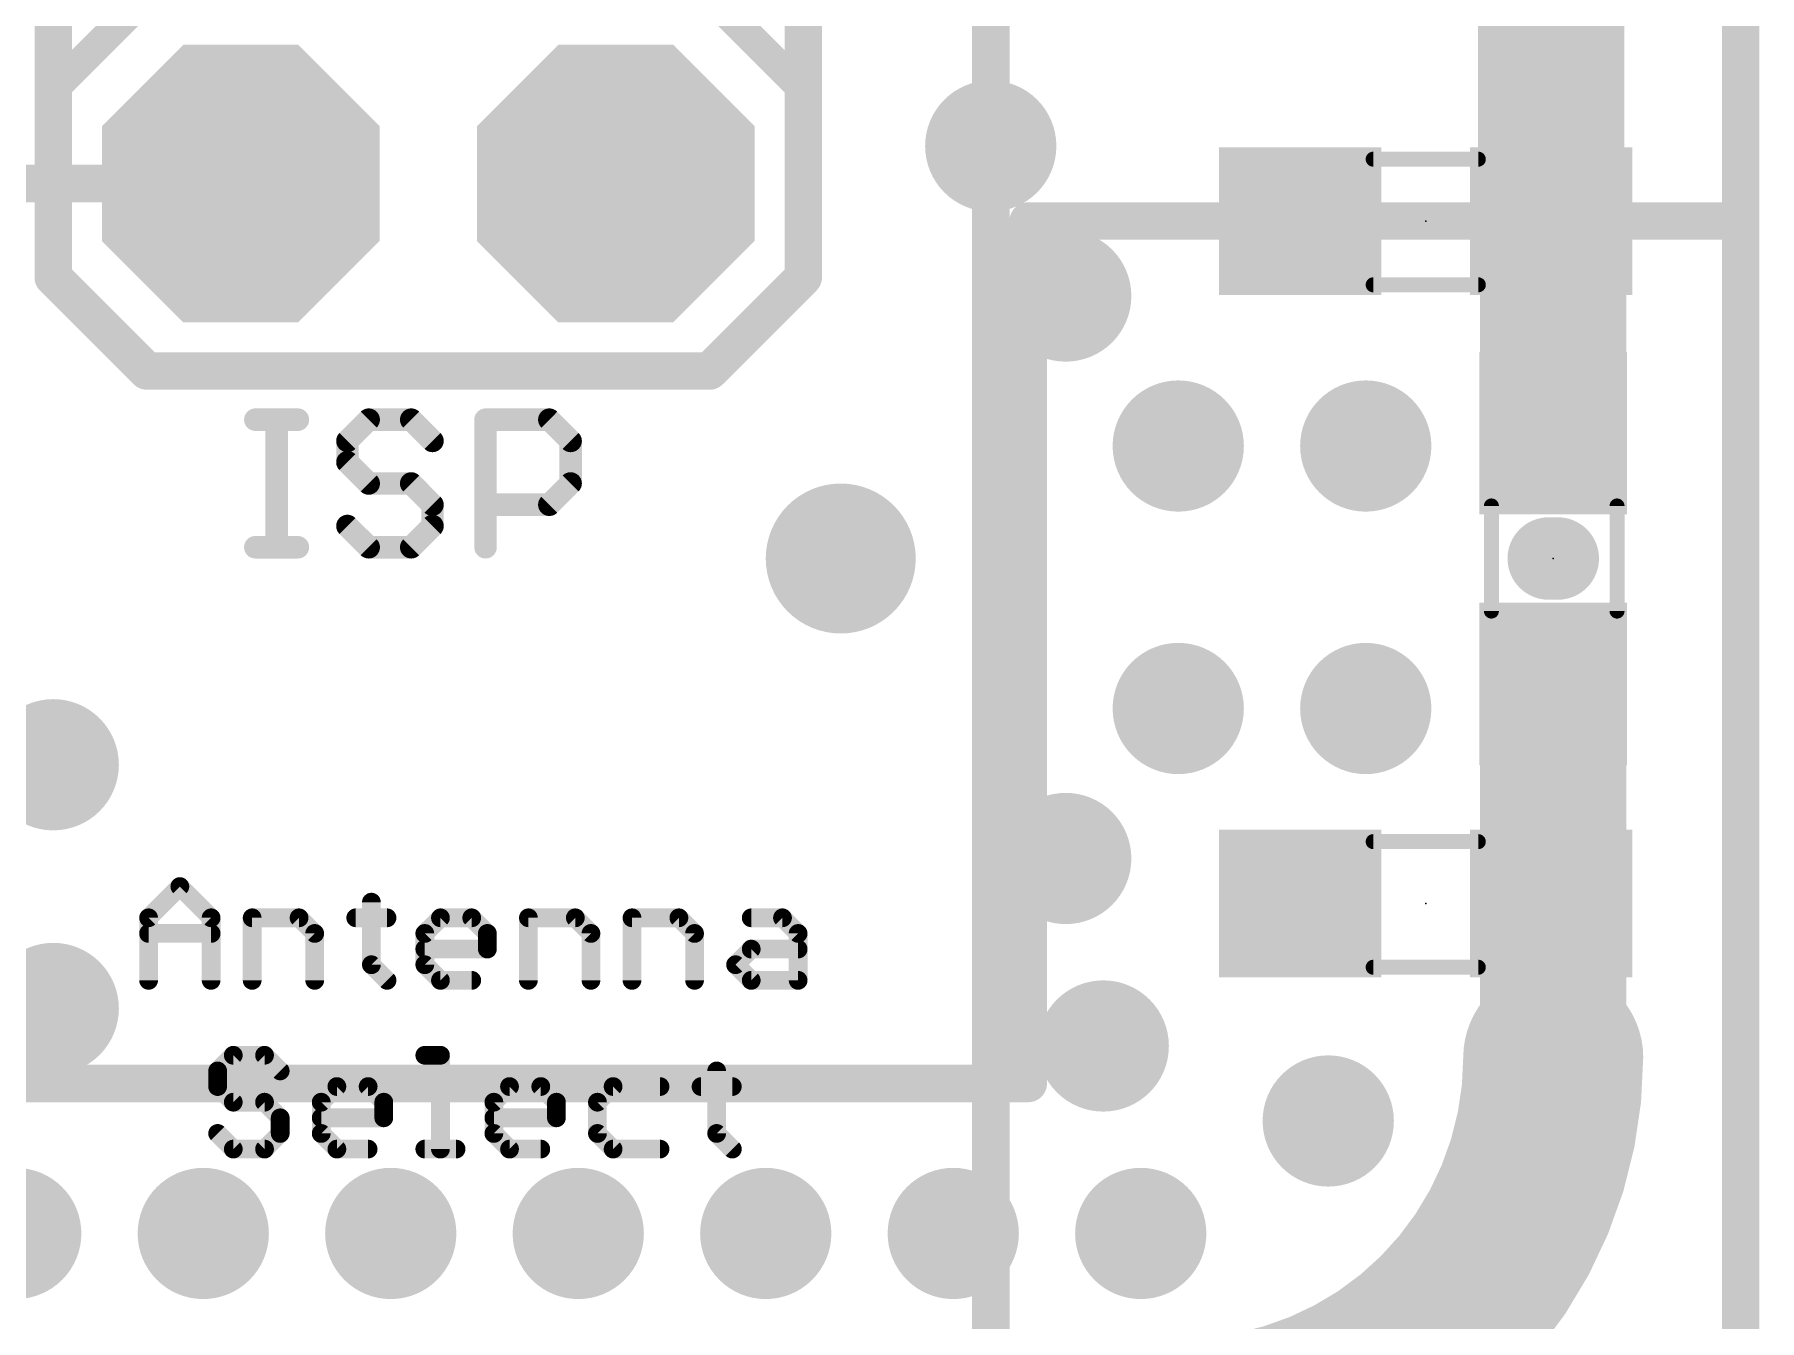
# Model space of a CAD drawing. Extents: x -20 to 87, y -17 to 53.
# Drawn here: x 53.21 to 64.9, y 17.7 to 26.41 of the extents above; entities that cross this region are included whole.
import ezdxf

# ---------------------------------------------------------------- set-up
doc = ezdxf.new("R2010")
doc.units = 0
for name, color, linetype in [('1', 12, 'CONTINUOUS'), ('16', 132, 'CONTINUOUS'), ('17', 110, 'CONTINUOUS'), ('18', 110, 'CONTINUOUS'), ('20', 53, 'CONTINUOUS'), ('21', 41, 'CONTINUOUS'), ('23', 53, 'CONTINUOUS'), ('51', 53, 'CONTINUOUS')]:
    doc.layers.add(name, color=color, linetype=linetype)

# ---------------------------------------------------------------- blocks, each defined once
blk = doc.blocks.new('RECT')
blk.add_solid([(-0.5, -0.5), (0.5, -0.5), (-0.5, 0.5), (0.5, 0.5)])
blk = doc.blocks.new('OCTAGONP')
at = {"const_width": 0.5}
blk.add_lwpolyline([(-0.25, -0.1036), (-0.25, 0.1036), (-0.1036, 0.25), (0.1036, 0.25), (0.25, 0.1036), (0.25, -0.1036), (0.1036, -0.25), (-0.1036, -0.25), (-0.25, -0.1036), (-0.25, 0.1036)], dxfattribs=at)
blk = doc.blocks.new('ROUNDV')
at = {"const_width": 0.5}
blk.add_lwpolyline([(0, -0.25, 1), (0, 0.25, 1), (0, -0.25)], format="xyb", dxfattribs=at)

msp = doc.modelspace()

# ---------------------------------------------------------------- linework, layer by layer
at = {"layer": '1'}
for points, const_width in [([(64.77, 50.8), (64.77, 7.62)], 0.254), ([(63.4864, 25.146), (63.4864, 27.7364)], 0.9906), ([(63.5, 25.1324), (63.4864, 25.146)], 0.9906), ([(63.5, 23.71), (63.5, 25.1324)], 0.9906), ([(64.77, 25.146), (59.944, 25.146)], 0.254), ([(59.944, 25.146), (59.944, 19.304)], 0.254), ([(64.77, 8.89), (64.77, 25.146)], 0.254), ([(63.5, 22.01), (63.5, 20.5368)], 0.9906), ([(63.5, 20.5368), (63.4864, 20.5232)], 0.9906), ([(63.5, 20.5096), (63.4864, 20.5232)], 0.9906), ([(63.5, 19.4818), (63.5, 20.5096)], 0.9906), ([(59.944, 19.304), (52.578, 19.304)], 0.254)]:
    msp.add_lwpolyline(points, dxfattribs=dict(at, const_width=const_width))
for points, const_width in [([(63.6615, 25.3211, 1), (63.3113, 24.9709)], 0.4953), ([(63.7477, 25.1324, 1), (63.2523, 25.1324)], 0.4953), ([(63.3249, 24.9573, 1), (63.6751, 25.3075)], 0.4953), ([(63.2388, 25.146, 1), (63.7341, 25.146)], 0.4953), ([(59.944, 25.2095, 1), (59.944, 25.0825)], 0.127), ([(60.0075, 25.146, 1), (59.8805, 25.146)], 0.127), ([(64.8335, 25.146, 1), (64.7065, 25.146)], 0.127), ([(64.77, 25.0825, 1), (64.77, 25.2095)], 0.127), ([(63.2523, 23.71, 1), (63.7477, 23.71)], 0.4953), ([(63.7477, 22.01, 1), (63.2523, 22.01)], 0.4953), ([(63.6751, 20.3617, 1), (63.3249, 20.7119)], 0.4953), ([(63.6615, 20.6983, 1), (63.3113, 20.3481)], 0.4953), ([(63.3113, 20.6983, 1), (63.6615, 20.3481)], 0.4953), ([(63.7477, 20.5096, 1), (63.2523, 20.5096)], 0.4953), ([(63.3249, 20.3345, 1), (63.6751, 20.6847)], 0.4953), ([(63.2523, 20.5368, 1), (63.7477, 20.5368)], 0.4953), ([(60.9854, 16.9672, 0.4142), (63.5, 19.4818)], 1.2192), ([(63.8048, 19.4818, 1), (63.1952, 19.4818)], 0.6096), ([(63.2523, 19.4818, 1), (63.7477, 19.4818)], 0.4953), ([(59.944, 19.2405, 1), (59.944, 19.3675)], 0.127), ([(59.8805, 19.304, 1), (60.0075, 19.304)], 0.127)]:
    msp.add_lwpolyline(points, format="xyb", dxfattribs=dict(at, const_width=const_width))
at = {"layer": '16', "const_width": 0.254}
for points in [[(64.77, 50.8), (64.77, 7.62)], [(50.8, 25.4), (54.61, 25.4)]]:
    msp.add_lwpolyline(points, dxfattribs=at)
at = {"layer": '16', "const_width": 0.127}
msp.add_lwpolyline([(54.61, 25.3365, 1), (54.61, 25.4635)], format="xyb", dxfattribs=at)
at = {"layer": '20', "const_width": 0.2032}
msp.add_lwpolyline([(64.77, 50.8), (64.77, 7.62)], dxfattribs=at)
at = {"layer": '21'}
for points, const_width in [([(53.975, 26.67), (53.34, 26.035)], 0.2032), ([(57.785, 26.67), (58.42, 26.035)], 0.2032), ([(53.34, 26.035), (53.34, 24.765)], 0.2032), ([(58.42, 26.035), (58.42, 24.765)], 0.2032), ([(53.34, 24.765), (53.975, 24.13)], 0.2032), ([(58.42, 24.765), (57.785, 24.13)], 0.2032), ([(57.785, 24.13), (53.975, 24.13)], 0.2032), ([(54.7088, 23.8005), (54.997, 23.8005)], 0.1524), ([(54.8529, 22.9362), (54.8529, 23.8005)], 0.1524), ([(55.4766, 23.8005), (55.3325, 23.6565)], 0.1524), ([(55.7647, 23.8005), (55.4766, 23.8005)], 0.1524), ([(55.9087, 23.6565), (55.7647, 23.8005)], 0.1524), ([(56.268, 22.9362), (56.268, 23.8005)], 0.1524), ([(56.268, 23.8005), (56.7002, 23.8005)], 0.1524), ([(56.7002, 23.8005), (56.8443, 23.6565)], 0.1524), ([(55.3325, 23.6565), (55.3325, 23.5124)], 0.1524), ([(56.8443, 23.6565), (56.8443, 23.3684)], 0.1524), ([(55.3325, 23.5124), (55.4766, 23.3684)], 0.1524), ([(55.4766, 23.3684), (55.7647, 23.3684)], 0.1524), ([(55.7647, 23.3684), (55.9087, 23.2243)], 0.1524), ([(56.8443, 23.3684), (56.7002, 23.2243)], 0.1524), ([(55.9087, 23.2243), (55.9087, 23.0803)], 0.1524), ([(56.7002, 23.2243), (56.268, 23.2243)], 0.1524), ([(55.4766, 22.9362), (55.3325, 23.0803)], 0.1524), ([(55.9087, 23.0803), (55.7647, 22.9362)], 0.1524), ([(63.5305, 22.86), (63.4695, 22.86)], 0.5588), ([(54.7088, 22.9362), (54.997, 22.9362)], 0.1524), ([(55.7647, 22.9362), (55.4766, 22.9362)], 0.1524), ([(53.9857, 20.4262), (54.1975, 20.638)], 0.127), ([(54.1975, 20.638), (54.4094, 20.4262)], 0.127), ([(55.4949, 20.5321), (55.4949, 20.1084)], 0.127), ([(53.9857, 20.0025), (53.9857, 20.4262)], 0.127), ([(54.4094, 20.4262), (54.4094, 20.0025)], 0.127), ([(54.6873, 20.0025), (54.6873, 20.4262)], 0.127), ([(54.6873, 20.4262), (55.0051, 20.4262)], 0.127), ([(55.0051, 20.4262), (55.111, 20.3203)], 0.127), ([(55.389, 20.4262), (55.6008, 20.4262)], 0.127), ([(55.8567, 20.3203), (55.9627, 20.4262)], 0.127), ([(55.9627, 20.4262), (56.1745, 20.4262)], 0.127), ([(56.1745, 20.4262), (56.2804, 20.3203)], 0.127), ([(56.5584, 20.0025), (56.5584, 20.4262)], 0.127), ([(56.5584, 20.4262), (56.8761, 20.4262)], 0.127), ([(56.8761, 20.4262), (56.9821, 20.3203)], 0.127), ([(57.26, 20.0025), (57.26, 20.4262)], 0.127), ([(57.26, 20.4262), (57.5778, 20.4262)], 0.127), ([(57.5778, 20.4262), (57.6837, 20.3203)], 0.127), ([(58.0676, 20.4262), (58.2794, 20.4262)], 0.127), ([(58.2794, 20.4262), (58.3853, 20.3203)], 0.127), ([(53.9857, 20.3203), (54.4094, 20.3203)], 0.127), ([(55.111, 20.3203), (55.111, 20.0025)], 0.127), ([(55.8567, 20.1084), (55.8567, 20.3203)], 0.127), ([(56.2804, 20.3203), (56.2804, 20.2143)], 0.127), ([(56.9821, 20.3203), (56.9821, 20.0025)], 0.127), ([(57.6837, 20.3203), (57.6837, 20.0025)], 0.127), ([(58.3853, 20.3203), (58.3853, 20.0025)], 0.127), ([(56.2804, 20.2143), (55.8567, 20.2143)], 0.127), ([(57.9617, 20.1084), (58.0676, 20.2143)], 0.127), ([(58.0676, 20.2143), (58.3853, 20.2143)], 0.127), ([(55.4949, 20.1084), (55.6008, 20.0025)], 0.127), ([(55.9627, 20.0025), (55.8567, 20.1084)], 0.127), ([(58.0676, 20.0025), (57.9617, 20.1084)], 0.127), ([(56.1745, 20.0025), (55.9627, 20.0025)], 0.127), ([(58.3853, 20.0025), (58.0676, 20.0025)], 0.127), ([(54.5594, 19.495), (54.4535, 19.3891)], 0.127), ([(54.7712, 19.495), (54.5594, 19.495)], 0.127), ([(54.8772, 19.3891), (54.7712, 19.495)], 0.127), ([(55.8567, 19.495), (55.9627, 19.495)], 0.127), ([(55.9627, 19.495), (55.9627, 18.8595)], 0.127), ([(54.4535, 19.3891), (54.4535, 19.2832)], 0.127), ([(57.8337, 19.3891), (57.8337, 18.9654)], 0.127), ([(54.4535, 19.2832), (54.5594, 19.1773)], 0.127), ([(55.1551, 19.1773), (55.261, 19.2832)], 0.127), ([(55.261, 19.2832), (55.4729, 19.2832)], 0.127), ([(55.4729, 19.2832), (55.5788, 19.1773)], 0.127), ([(56.3245, 19.1773), (56.4304, 19.2832)], 0.127), ([(56.4304, 19.2832), (56.6423, 19.2832)], 0.127), ([(56.6423, 19.2832), (56.7482, 19.1773)], 0.127), ([(57.1321, 19.2832), (57.0261, 19.1773)], 0.127), ([(57.4498, 19.2832), (57.1321, 19.2832)], 0.127), ([(57.7278, 19.2832), (57.9396, 19.2832)], 0.127), ([(54.5594, 19.1773), (54.7712, 19.1773)], 0.127), ([(54.7712, 19.1773), (54.8772, 19.0713)], 0.127), ([(55.1551, 18.9654), (55.1551, 19.1773)], 0.127), ([(55.5788, 19.1773), (55.5788, 19.0713)], 0.127), ([(56.3245, 18.9654), (56.3245, 19.1773)], 0.127), ([(56.7482, 19.1773), (56.7482, 19.0713)], 0.127), ([(57.0261, 19.1773), (57.0261, 18.9654)], 0.127), ([(54.8772, 19.0713), (54.8772, 18.9654)], 0.127), ([(55.5788, 19.0713), (55.1551, 19.0713)], 0.127), ([(56.7482, 19.0713), (56.3245, 19.0713)], 0.127), ([(54.5594, 18.8595), (54.4535, 18.9654)], 0.127), ([(54.8772, 18.9654), (54.7712, 18.8595)], 0.127), ([(55.261, 18.8595), (55.1551, 18.9654)], 0.127), ([(56.4304, 18.8595), (56.3245, 18.9654)], 0.127), ([(57.0261, 18.9654), (57.1321, 18.8595)], 0.127), ([(57.8337, 18.9654), (57.9396, 18.8595)], 0.127), ([(54.7712, 18.8595), (54.5594, 18.8595)], 0.127), ([(55.4729, 18.8595), (55.261, 18.8595)], 0.127), ([(55.8567, 18.8595), (56.0686, 18.8595)], 0.127), ([(56.6423, 18.8595), (56.4304, 18.8595)], 0.127), ([(57.1321, 18.8595), (57.4498, 18.8595)], 0.127)]:
    msp.add_lwpolyline(points, dxfattribs=dict(at, const_width=const_width))
for points, const_width in [([(53.3908, 26.035, 1), (53.2892, 26.035)], 0.1016), ([(53.3041, 26.0709, 1), (53.3759, 25.9991)], 0.1016), ([(58.4708, 26.035, 1), (58.3692, 26.035)], 0.1016), ([(58.3841, 25.9991, 1), (58.4559, 26.0709)], 0.1016), ([(53.3759, 24.8009, 1), (53.3041, 24.7291)], 0.1016), ([(53.2892, 24.765, 1), (53.3908, 24.765)], 0.1016), ([(58.3692, 24.765, 1), (58.4708, 24.765)], 0.1016), ([(58.4559, 24.7291, 1), (58.3841, 24.8009)], 0.1016), ([(53.975, 24.1808, 1), (53.975, 24.0792)], 0.1016), ([(53.9391, 24.0941, 1), (54.0109, 24.1659)], 0.1016), ([(57.7491, 24.1659, 1), (57.8209, 24.0941)], 0.1016), ([(57.785, 24.0792, 1), (57.785, 24.1808)], 0.1016), ([(54.7088, 23.8386, 1), (54.7088, 23.7624)], 0.0762), ([(54.891, 23.8005, 1), (54.8148, 23.8005)], 0.0762), ([(54.997, 23.7624, 1), (54.997, 23.8386)], 0.0762), ([(55.4766, 23.8386, 1), (55.4766, 23.7624)], 0.0762), ([(55.5035, 23.7736, 1), (55.4496, 23.8275)], 0.0762), ([(55.7916, 23.8275, 1), (55.7377, 23.7736)], 0.0762), ([(55.7647, 23.7624, 1), (55.7647, 23.8386)], 0.0762), ([(56.3061, 23.8005, 1), (56.2299, 23.8005)], 0.0762), ([(56.268, 23.8386, 1), (56.268, 23.7624)], 0.0762), ([(56.7271, 23.8275, 1), (56.6733, 23.7736)], 0.0762), ([(56.7002, 23.7624, 1), (56.7002, 23.8386)], 0.0762), ([(55.3706, 23.6565, 1), (55.2944, 23.6565)], 0.0762), ([(55.3056, 23.6834, 1), (55.3595, 23.6295)], 0.0762), ([(55.8818, 23.6295, 1), (55.9357, 23.6834)], 0.0762), ([(56.8824, 23.6565, 1), (56.8062, 23.6565)], 0.0762), ([(56.8173, 23.6295, 1), (56.8712, 23.6834)], 0.0762), ([(55.3595, 23.5394, 1), (55.3056, 23.4855)], 0.0762), ([(55.2944, 23.5124, 1), (55.3706, 23.5124)], 0.0762), ([(55.4766, 23.4065, 1), (55.4766, 23.3303)], 0.0762), ([(55.4496, 23.3414, 1), (55.5035, 23.3953)], 0.0762), ([(55.7916, 23.3953, 1), (55.7377, 23.3414)], 0.0762), ([(55.7647, 23.3303, 1), (55.7647, 23.4065)], 0.0762), ([(56.8062, 23.3684, 1), (56.8824, 23.3684)], 0.0762), ([(56.8712, 23.3414, 1), (56.8173, 23.3953)], 0.0762), ([(55.9468, 23.2243, 1), (55.8706, 23.2243)], 0.0762), ([(55.8818, 23.1974, 1), (55.9357, 23.2513)], 0.0762), ([(56.268, 23.2624, 1), (56.268, 23.1862)], 0.0762), ([(56.6733, 23.2513, 1), (56.7271, 23.1974)], 0.0762), ([(56.7002, 23.1862, 1), (56.7002, 23.2624)], 0.0762), ([(55.3595, 23.1072, 1), (55.3056, 23.0533)], 0.0762), ([(55.9357, 23.0533, 1), (55.8818, 23.1072)], 0.0762), ([(63.4695, 22.9997, 1), (63.4695, 22.7203)], 0.2794), ([(63.5305, 22.7203, 1), (63.5305, 22.9997)], 0.2794), ([(55.8706, 23.0803, 1), (55.9468, 23.0803)], 0.0762), ([(54.7088, 22.9743, 1), (54.7088, 22.8981)], 0.0762), ([(54.8148, 22.9362, 1), (54.891, 22.9362)], 0.0762), ([(54.997, 22.8981, 1), (54.997, 22.9743)], 0.0762), ([(55.4766, 22.9743, 1), (55.4766, 22.8981)], 0.0762), ([(55.4496, 22.9093, 1), (55.5035, 22.9631)], 0.0762), ([(55.7377, 22.9631, 1), (55.7916, 22.9093)], 0.0762), ([(55.7647, 22.8981, 1), (55.7647, 22.9743)], 0.0762), ([(56.2299, 22.9362, 1), (56.3061, 22.9362)], 0.0762), ([(54.22, 20.6605, 1), (54.1751, 20.6156)], 0.0635), ([(54.22, 20.6156, 1), (54.1751, 20.6605)], 0.0635), ([(55.5267, 20.5321, 1), (55.4631, 20.5321)], 0.0635), ([(54.0175, 20.4262, 1), (53.954, 20.4262)], 0.0635), ([(53.9633, 20.4486, 1), (54.0082, 20.4037)], 0.0635), ([(54.4411, 20.4262, 1), (54.3776, 20.4262)], 0.0635), ([(54.3869, 20.4037, 1), (54.4318, 20.4486)], 0.0635), ([(54.7191, 20.4262, 1), (54.6556, 20.4262)], 0.0635), ([(54.6873, 20.4579, 1), (54.6873, 20.3944)], 0.0635), ([(55.0276, 20.4486, 1), (54.9827, 20.4037)], 0.0635), ([(55.0051, 20.3944, 1), (55.0051, 20.4579)], 0.0635), ([(55.389, 20.4579, 1), (55.389, 20.3944)], 0.0635), ([(55.6008, 20.3944, 1), (55.6008, 20.4579)], 0.0635), ([(55.9627, 20.4579, 1), (55.9627, 20.3944)], 0.0635), ([(55.9851, 20.4037, 1), (55.9402, 20.4486)], 0.0635), ([(56.197, 20.4486, 1), (56.1521, 20.4037)], 0.0635), ([(56.1745, 20.3944, 1), (56.1745, 20.4579)], 0.0635), ([(56.5901, 20.4262, 1), (56.5266, 20.4262)], 0.0635), ([(56.5584, 20.4579, 1), (56.5584, 20.3944)], 0.0635), ([(56.8986, 20.4486, 1), (56.8537, 20.4037)], 0.0635), ([(56.8761, 20.3944, 1), (56.8761, 20.4579)], 0.0635), ([(57.2918, 20.4262, 1), (57.2283, 20.4262)], 0.0635), ([(57.26, 20.4579, 1), (57.26, 20.3944)], 0.0635), ([(57.6002, 20.4486, 1), (57.5553, 20.4037)], 0.0635), ([(57.5778, 20.3944, 1), (57.5778, 20.4579)], 0.0635), ([(58.0676, 20.4579, 1), (58.0676, 20.3944)], 0.0635), ([(58.3019, 20.4486, 1), (58.257, 20.4037)], 0.0635), ([(58.2794, 20.3944, 1), (58.2794, 20.4579)], 0.0635), ([(53.9857, 20.352, 1), (53.9857, 20.2885)], 0.0635), ([(54.4094, 20.2885, 1), (54.4094, 20.352)], 0.0635), ([(55.1428, 20.3203, 1), (55.0793, 20.3203)], 0.0635), ([(55.0886, 20.2978, 1), (55.1335, 20.3427)], 0.0635), ([(55.8885, 20.3203, 1), (55.825, 20.3203)], 0.0635), ([(55.8343, 20.3427, 1), (55.8792, 20.2978)], 0.0635), ([(56.3122, 20.3203, 1), (56.2487, 20.3203)], 0.0635), ([(56.258, 20.2978, 1), (56.3029, 20.3427)], 0.0635), ([(57.0138, 20.3203, 1), (56.9503, 20.3203)], 0.0635), ([(56.9596, 20.2978, 1), (57.0045, 20.3427)], 0.0635), ([(57.7155, 20.3203, 1), (57.652, 20.3203)], 0.0635), ([(57.6613, 20.2978, 1), (57.7062, 20.3427)], 0.0635), ([(58.4171, 20.3203, 1), (58.3536, 20.3203)], 0.0635), ([(58.3629, 20.2978, 1), (58.4078, 20.3427)], 0.0635), ([(55.8567, 20.2461, 1), (55.8567, 20.1826)], 0.0635), ([(56.2487, 20.2143, 1), (56.3122, 20.2143)], 0.0635), ([(56.2804, 20.1826, 1), (56.2804, 20.2461)], 0.0635), ([(58.0676, 20.2461, 1), (58.0676, 20.1826)], 0.0635), ([(58.09, 20.1919, 1), (58.0451, 20.2368)], 0.0635), ([(58.3853, 20.1826, 1), (58.3853, 20.2461)], 0.0635), ([(55.4631, 20.1084, 1), (55.5267, 20.1084)], 0.0635), ([(55.5174, 20.1309, 1), (55.4724, 20.086)], 0.0635), ([(55.8792, 20.1309, 1), (55.8343, 20.086)], 0.0635), ([(55.825, 20.1084, 1), (55.8885, 20.1084)], 0.0635), ([(57.9841, 20.1309, 1), (57.9392, 20.086)], 0.0635), ([(57.9392, 20.1309, 1), (57.9841, 20.086)], 0.0635), ([(53.954, 20.0025, 1), (54.0175, 20.0025)], 0.0635), ([(54.3776, 20.0025, 1), (54.4411, 20.0025)], 0.0635), ([(54.6556, 20.0025, 1), (54.7191, 20.0025)], 0.0635), ([(55.0793, 20.0025, 1), (55.1428, 20.0025)], 0.0635), ([(55.5784, 19.98, 1), (55.6233, 20.025)], 0.0635), ([(55.9627, 20.0343, 1), (55.9627, 19.9708)], 0.0635), ([(55.9402, 19.98, 1), (55.9851, 20.025)], 0.0635), ([(56.1745, 19.9708, 1), (56.1745, 20.0343)], 0.0635), ([(56.5266, 20.0025, 1), (56.5901, 20.0025)], 0.0635), ([(56.9503, 20.0025, 1), (57.0138, 20.0025)], 0.0635), ([(57.2283, 20.0025, 1), (57.2918, 20.0025)], 0.0635), ([(57.652, 20.0025, 1), (57.7155, 20.0025)], 0.0635), ([(58.0676, 20.0343, 1), (58.0676, 19.9708)], 0.0635), ([(58.0451, 19.98, 1), (58.09, 20.025)], 0.0635), ([(58.3536, 20.0025, 1), (58.4171, 20.0025)], 0.0635), ([(58.3853, 19.9708, 1), (58.3853, 20.0343)], 0.0635), ([(54.5594, 19.5268, 1), (54.5594, 19.4633)], 0.0635), ([(54.5818, 19.4726, 1), (54.5369, 19.5175)], 0.0635), ([(54.7937, 19.5175, 1), (54.7488, 19.4726)], 0.0635), ([(54.7712, 19.4633, 1), (54.7712, 19.5268)], 0.0635), ([(55.8567, 19.5268, 1), (55.8567, 19.4633)], 0.0635), ([(55.9944, 19.495, 1), (55.9309, 19.495)], 0.0635), ([(55.9627, 19.4633, 1), (55.9627, 19.5268)], 0.0635), ([(54.4852, 19.3891, 1), (54.4217, 19.3891)], 0.0635), ([(54.431, 19.4116, 1), (54.4759, 19.3667)], 0.0635), ([(54.8547, 19.3667, 1), (54.8996, 19.4116)], 0.0635), ([(57.8654, 19.3891, 1), (57.8019, 19.3891)], 0.0635), ([(54.4217, 19.2832, 1), (54.4852, 19.2832)], 0.0635), ([(54.4759, 19.3056, 1), (54.431, 19.2607)], 0.0635), ([(55.261, 19.3149, 1), (55.261, 19.2514)], 0.0635), ([(55.2835, 19.2607, 1), (55.2386, 19.3056)], 0.0635), ([(55.4953, 19.3056, 1), (55.4504, 19.2607)], 0.0635), ([(55.4729, 19.2514, 1), (55.4729, 19.3149)], 0.0635), ([(56.4304, 19.3149, 1), (56.4304, 19.2514)], 0.0635), ([(56.4529, 19.2607, 1), (56.408, 19.3056)], 0.0635), ([(56.6647, 19.3056, 1), (56.6198, 19.2607)], 0.0635), ([(56.6423, 19.2514, 1), (56.6423, 19.3149)], 0.0635), ([(57.1321, 19.3149, 1), (57.1321, 19.2514)], 0.0635), ([(57.1545, 19.2607, 1), (57.1096, 19.3056)], 0.0635), ([(57.4498, 19.2514, 1), (57.4498, 19.3149)], 0.0635), ([(57.7278, 19.3149, 1), (57.7278, 19.2514)], 0.0635), ([(57.9396, 19.2514, 1), (57.9396, 19.3149)], 0.0635), ([(54.5594, 19.209, 1), (54.5594, 19.1455)], 0.0635), ([(54.5369, 19.1548, 1), (54.5818, 19.1997)], 0.0635), ([(54.7937, 19.1997, 1), (54.7488, 19.1548)], 0.0635), ([(54.7712, 19.1455, 1), (54.7712, 19.209)], 0.0635), ([(55.1869, 19.1773, 1), (55.1234, 19.1773)], 0.0635), ([(55.1326, 19.1997, 1), (55.1776, 19.1548)], 0.0635), ([(55.6105, 19.1773, 1), (55.547, 19.1773)], 0.0635), ([(55.5563, 19.1548, 1), (55.6012, 19.1997)], 0.0635), ([(56.3562, 19.1773, 1), (56.2927, 19.1773)], 0.0635), ([(56.302, 19.1997, 1), (56.3469, 19.1548)], 0.0635), ([(56.7799, 19.1773, 1), (56.7164, 19.1773)], 0.0635), ([(56.7257, 19.1548, 1), (56.7706, 19.1997)], 0.0635), ([(57.0579, 19.1773, 1), (56.9944, 19.1773)], 0.0635), ([(57.0037, 19.1997, 1), (57.0486, 19.1548)], 0.0635), ([(54.9089, 19.0713, 1), (54.8454, 19.0713)], 0.0635), ([(54.8547, 19.0489, 1), (54.8996, 19.0938)], 0.0635), ([(55.1551, 19.1031, 1), (55.1551, 19.0396)], 0.0635), ([(55.547, 19.0713, 1), (55.6105, 19.0713)], 0.0635), ([(55.5788, 19.0396, 1), (55.5788, 19.1031)], 0.0635), ([(56.3245, 19.1031, 1), (56.3245, 19.0396)], 0.0635), ([(56.7164, 19.0713, 1), (56.7799, 19.0713)], 0.0635), ([(56.7482, 19.0396, 1), (56.7482, 19.1031)], 0.0635), ([(54.4759, 18.9879, 1), (54.431, 18.943)], 0.0635), ([(54.8454, 18.9654, 1), (54.9089, 18.9654)], 0.0635), ([(54.8996, 18.943, 1), (54.8547, 18.9879)], 0.0635), ([(55.1776, 18.9879, 1), (55.1326, 18.943)], 0.0635), ([(55.1234, 18.9654, 1), (55.1869, 18.9654)], 0.0635), ([(56.2927, 18.9654, 1), (56.3562, 18.9654)], 0.0635), ([(56.3469, 18.9879, 1), (56.302, 18.943)], 0.0635), ([(56.9944, 18.9654, 1), (57.0579, 18.9654)], 0.0635), ([(57.0486, 18.9879, 1), (57.0037, 18.943)], 0.0635), ([(57.8561, 18.9879, 1), (57.8112, 18.943)], 0.0635), ([(57.8019, 18.9654, 1), (57.8654, 18.9654)], 0.0635), ([(54.5594, 18.8912, 1), (54.5594, 18.8278)], 0.0635), ([(54.5369, 18.837, 1), (54.5818, 18.882)], 0.0635), ([(54.7488, 18.882, 1), (54.7937, 18.837)], 0.0635), ([(54.7712, 18.8278, 1), (54.7712, 18.8912)], 0.0635), ([(55.261, 18.8912, 1), (55.261, 18.8278)], 0.0635), ([(55.2386, 18.837, 1), (55.2835, 18.882)], 0.0635), ([(55.4729, 18.8278, 1), (55.4729, 18.8912)], 0.0635), ([(55.8567, 18.8912, 1), (55.8567, 18.8278)], 0.0635), ([(55.9309, 18.8595, 1), (55.9944, 18.8595)], 0.0635), ([(56.0686, 18.8278, 1), (56.0686, 18.8912)], 0.0635), ([(56.4304, 18.8912, 1), (56.4304, 18.8278)], 0.0635), ([(56.408, 18.837, 1), (56.4529, 18.882)], 0.0635), ([(56.6423, 18.8278, 1), (56.6423, 18.8912)], 0.0635), ([(57.1321, 18.8912, 1), (57.1321, 18.8278)], 0.0635), ([(57.1096, 18.837, 1), (57.1545, 18.882)], 0.0635), ([(57.4498, 18.8278, 1), (57.4498, 18.8912)], 0.0635), ([(57.9172, 18.837, 1), (57.9621, 18.882)], 0.0635)]:
    msp.add_lwpolyline(points, format="xyb", dxfattribs=dict(at, const_width=const_width))
at = {"layer": '23'}
for p in [(62.6364, 25.146), (63.5, 22.86), (62.6364, 20.5232)]:
    msp.add_point(p, dxfattribs=at)
at = {"layer": '51'}
for points, const_width in [([(59.69, 5.08), (59.69, 38.1)], 0.254), ([(53.34, 24.765), (53.34, 31.115)], 0.254), ([(58.42, 31.115), (58.42, 24.765)], 0.254), ([(62.9924, 25.565), (62.2804, 25.565)], 0.1016), ([(53.975, 24.13), (53.34, 24.765)], 0.254), ([(58.42, 24.765), (57.785, 24.13)], 0.254), ([(62.9924, 24.714), (62.2804, 24.714)], 0.1016), ([(57.785, 24.13), (53.975, 24.13)], 0.254), ([(63.081, 23.216), (63.081, 22.504)], 0.1016), ([(63.932, 23.216), (63.932, 22.504)], 0.1016), ([(62.9924, 20.9422), (62.2804, 20.9422)], 0.1016), ([(62.9924, 20.0912), (62.2804, 20.0912)], 0.1016)]:
    msp.add_lwpolyline(points, dxfattribs=dict(at, const_width=const_width))
for points, const_width in [([(62.2804, 25.5904, 1), (62.2804, 25.5396)], 0.0508), ([(62.9924, 25.5396, 1), (62.9924, 25.5904)], 0.0508), ([(53.3849, 24.8099, 1), (53.2951, 24.7201)], 0.127), ([(58.4649, 24.7201, 1), (58.3751, 24.8099)], 0.127), ([(53.2765, 24.765, 1), (53.4035, 24.765)], 0.127), ([(58.3565, 24.765, 1), (58.4835, 24.765)], 0.127), ([(62.2804, 24.7394, 1), (62.2804, 24.6886)], 0.0508), ([(62.9924, 24.6886, 1), (62.9924, 24.7394)], 0.0508), ([(53.975, 24.1935, 1), (53.975, 24.0665)], 0.127), ([(53.9301, 24.0851, 1), (54.0199, 24.1749)], 0.127), ([(57.7401, 24.1749, 1), (57.8299, 24.0851)], 0.127), ([(57.785, 24.0665, 1), (57.785, 24.1935)], 0.127), ([(63.1064, 23.216, 1), (63.0556, 23.216)], 0.0508), ([(63.9574, 23.216, 1), (63.9066, 23.216)], 0.0508), ([(63.0556, 22.504, 1), (63.1064, 22.504)], 0.0508), ([(63.9066, 22.504, 1), (63.9574, 22.504)], 0.0508), ([(62.2804, 20.9676, 1), (62.2804, 20.9168)], 0.0508), ([(62.9924, 20.9168, 1), (62.9924, 20.9676)], 0.0508), ([(62.2804, 20.1166, 1), (62.2804, 20.0658)], 0.0508), ([(62.9924, 20.0658, 1), (62.9924, 20.1166)], 0.0508)]:
    msp.add_lwpolyline(points, format="xyb", dxfattribs=dict(at, const_width=const_width))

# ---------------------------------------------------------------- block references
at = {"layer": '1', "xscale": 1.1}
for p, rotation in [((61.7864, 25.146), 180), ((63.4864, 25.146), 180), ((63.5, 23.71), 270), ((63.5, 22.01), 270), ((61.7864, 20.5232), 180), ((63.4864, 20.5232), 180)]:
    msp.add_blockref('RECT', p, dxfattribs=dict(at, rotation=rotation))
at = {"layer": '17', "xscale": 1.8796, "yscale": 1.8796, "rotation": 270}
for p in [(54.61, 25.4), (54.61, 25.4), (57.15, 25.4), (57.15, 25.4)]:
    msp.add_blockref('OCTAGONP', p, dxfattribs=at)
at = {"layer": '18'}
for p, xscale, yscale in [((59.69, 25.654), 0.889, 0.889), ((59.69, 25.654), 0.889, 0.889), ((60.198, 24.638), 0.889, 0.889), ((60.198, 24.638), 0.889, 0.889), ((60.96, 23.622), 0.889, 0.889), ((60.96, 23.622), 0.889, 0.889), ((62.23, 23.622), 0.889, 0.889), ((62.23, 23.622), 0.889, 0.889), ((58.674, 22.86), 1.016, 1.016), ((58.674, 22.86), 1.016, 1.016), ((60.96, 21.844), 0.889, 0.889), ((60.96, 21.844), 0.889, 0.889), ((62.23, 21.844), 0.889, 0.889), ((62.23, 21.844), 0.889, 0.889), ((53.34, 21.463), 0.889, 0.889), ((53.34, 21.463), 0.889, 0.889), ((60.198, 20.828), 0.889, 0.889), ((60.198, 20.828), 0.889, 0.889), ((53.34, 19.812), 0.889, 0.889), ((53.34, 19.812), 0.889, 0.889), ((60.452, 19.558), 0.889, 0.889), ((60.452, 19.558), 0.889, 0.889), ((61.976, 19.05), 0.889, 0.889), ((61.976, 19.05), 0.889, 0.889), ((53.086, 18.288), 0.889, 0.889), ((53.086, 18.288), 0.889, 0.889), ((54.356, 18.288), 0.889, 0.889), ((54.356, 18.288), 0.889, 0.889), ((55.626, 18.288), 0.889, 0.889), ((55.626, 18.288), 0.889, 0.889), ((56.896, 18.288), 0.889, 0.889), ((56.896, 18.288), 0.889, 0.889), ((58.166, 18.288), 0.889, 0.889), ((58.166, 18.288), 0.889, 0.889), ((59.436, 18.288), 0.889, 0.889), ((59.436, 18.288), 0.889, 0.889), ((60.706, 18.288), 0.889, 0.889), ((60.706, 18.288), 0.889, 0.889)]:
    msp.add_blockref('ROUNDV', p, dxfattribs=dict(at, xscale=xscale, yscale=yscale))
at = {"layer": '51'}
for p, xscale, yscale, rotation in [((54.61, 25.4), 0.508, 0.508, 270), ((57.15, 25.4), 0.508, 0.508, 270), ((62.0562, 25.1409), 0.5001, 0.95, 180), ((63.2246, 25.1409), 0.5001, 0.95, 180), ((63.5051, 23.4482), 0.5001, 0.95, 270), ((63.5051, 22.2797), 0.5001, 0.95, 270), ((62.0562, 20.5181), 0.5001, 0.95, 180), ((63.2246, 20.5181), 0.5001, 0.95, 180)]:
    msp.add_blockref('RECT', p, dxfattribs=dict(at, xscale=xscale, yscale=yscale, rotation=rotation))

doc.saveas('drawing.dxf')
